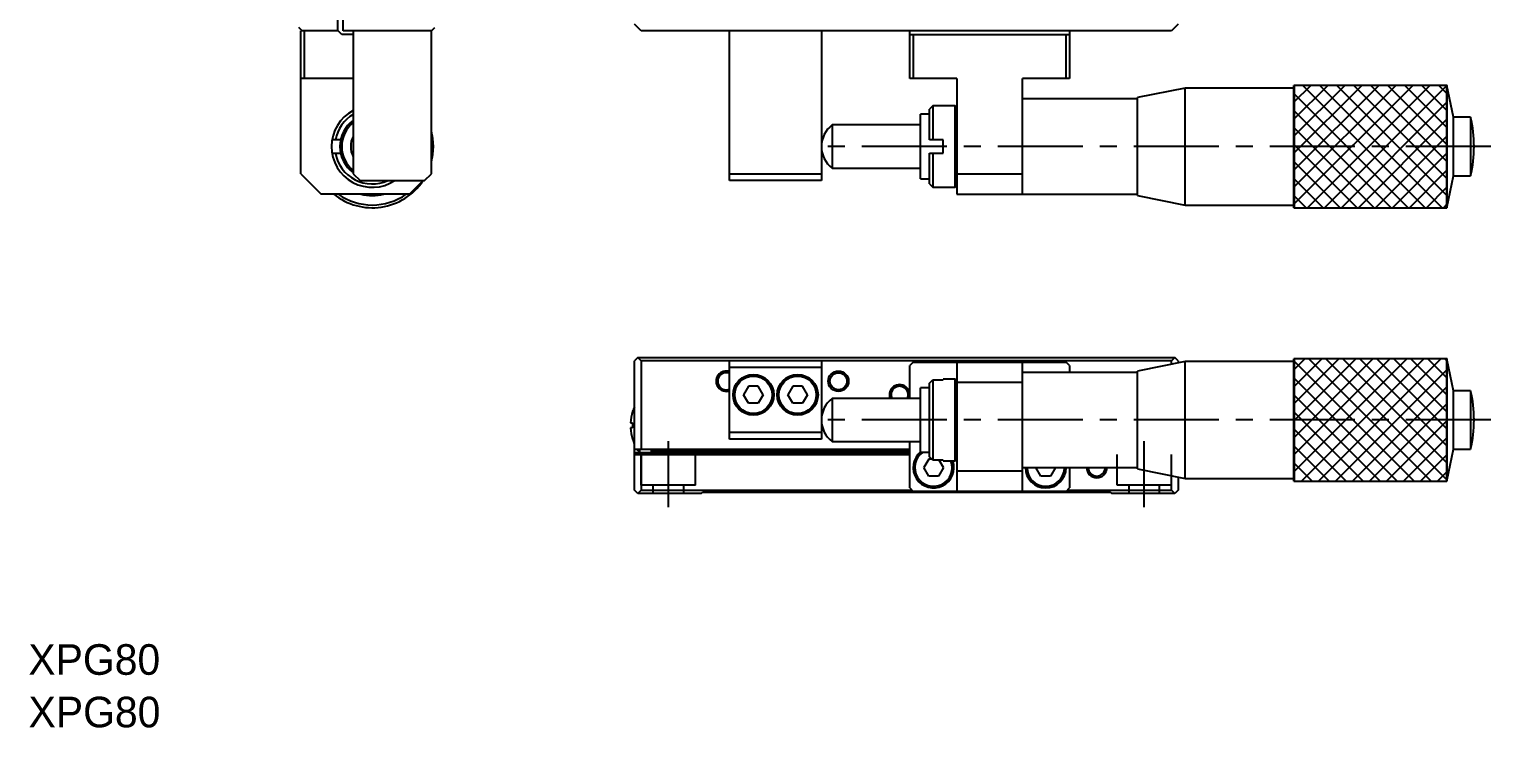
# Model space of a CAD drawing. Extents: x -7 to 400, y 24 to 258.
# Drawn here: x -6.7 to 208.3, y 24.2 to 127 of the extents above; entities that cross this region are included whole.
import ezdxf

# ---------------------------------------------------------------- set-up
doc = ezdxf.new("R2010")
doc.units = 0
doc.header["$LTSCALE"] = 10
doc.linetypes.add('CENTER', pattern=[2, 1.25, -0.25, 0.25, -0.25])
doc.linetypes.add('DASHED', pattern=[3.5, 2, -1.5])
doc.layers.get('0').update_dxf_attribs({"linetype": 'CONTINUOUS'})
doc.layers.add('CENTER', color=1, linetype='CENTER')
doc.styles.get("Standard").update_dxf_attribs({"font": 'FGP教科書体NT-M'})

msp = doc.modelspace()

# ---------------------------------------------------------------- linework, layer by layer
at = {"color": 7, "linetype": 'CONTINUOUS'}
for p, q in [((38.651614, 142.221406), (38.651614, 126.721406)), ((39.451614, 126.721406), (39.451614, 132.221406)), ((33.451614, 126.721406), (32.951614, 127.221406)), ((52.451614, 126.721406), (52.951614, 127.221406)), ((83.316012, 126.721406), (82.316012, 127.721406)), ((162.316012, 127.721406), (161.316012, 126.721406)), ((38.751614, 126.721406), (33.251614, 126.721406)), ((33.251614, 105.721406), (33.251614, 126.721406)), ((33.751614, 126.721406), (33.751614, 119.721406)), ((39.251614, 126.221406), (38.751614, 126.721406)), ((40.951614, 126.221406), (39.251614, 126.221406)), ((52.451614, 126.721406), (39.451614, 126.721406)), ((40.951614, 126.721406), (40.951614, 105.721406)), ((52.451614, 105.721406), (52.451614, 126.721406)), ((161.316012, 126.721406), (83.316012, 126.721406)), ((96.316012, 104.721406), (96.316012, 126.721406)), ((109.816012, 126.721406), (109.816012, 104.721406)), ((122.816012, 119.721406), (122.816012, 126.721406)), ((122.816012, 126.221406), (146.316012, 126.221406)), ((123.316012, 126.221406), (123.316012, 119.721406)), ((145.816012, 119.721406), (145.816012, 126.221406)), ((146.316012, 126.721406), (146.316012, 119.721406)), ((40.951614, 119.721406), (33.251614, 119.721406)), ((129.716012, 119.721406), (122.816012, 119.721406)), ((129.716012, 119.721406), (129.716012, 102.721406)), ((146.316012, 119.721406), (139.416012, 119.721406)), ((139.416012, 102.721406), (139.416012, 119.721406)), ((163.316012, 118.321406), (156.316012, 116.921406)), ((163.316012, 101.121406), (163.316012, 118.321406)), ((179.316012, 118.321406), (163.316012, 118.321406)), ((201.816012, 118.721406), (179.316012, 118.721406)), ((179.316012, 100.721406), (179.316012, 118.721406)), ((202.816012, 114.021406), (201.816012, 118.721406)), ((201.816012, 100.721406), (201.816012, 118.721406)), ((156.316012, 116.721406), (139.416012, 116.721406)), ((156.316012, 102.521406), (156.316012, 116.921406)), ((125.716012, 114.471406), (124.416012, 114.471406)), ((124.416012, 104.971406), (124.416012, 114.471406)), ((126.216012, 115.721406), (125.716012, 115.221406)), ((125.716012, 110.721406), (125.716012, 115.221406)), ((126.216012, 115.721406), (126.216012, 110.721406)), ((129.516012, 115.721406), (126.216012, 115.721406)), ((129.516012, 103.721406), (129.516012, 115.721406)), ((129.716012, 115.521406), (129.516012, 115.721406)), ((205.316012, 114.021406), (202.816012, 114.021406)), ((202.816012, 105.421406), (202.816012, 114.021406)), ((205.316012, 114.021406), (205.316012, 105.421406)), ((124.416012, 112.896406), (111.383192, 112.896406)), ((111.383192, 112.896406), (111.383192, 106.546406)), ((39.10807, 110.721407), (37.835534, 110.721407)), ((127.716012, 110.721406), (125.716012, 110.721406)), ((127.716012, 108.721406), (127.716012, 110.721406)), ((37.835534, 108.721407), (39.10807, 108.721407)), ((125.716012, 104.221406), (125.716012, 108.721406)), ((125.716012, 108.721406), (127.716012, 108.721406)), ((126.216012, 108.721406), (126.216012, 103.721406)), ((33.251614, 105.721406), (36.251614, 102.721406)), ((40.951614, 105.721406), (41.951614, 104.721406)), ((51.451614, 104.721406), (52.451614, 105.721406)), ((96.316012, 105.721406), (109.816012, 105.721406)), ((111.383192, 106.546406), (124.416012, 106.546406)), ((129.716012, 105.721406), (139.416012, 105.721406)), ((201.816012, 100.721406), (202.816012, 105.421406)), ((202.816012, 105.421406), (205.316012, 105.421406)), ((41.951614, 104.721406), (51.451614, 104.721406)), ((49.251614, 102.721406), (51.251614, 104.721406)), ((109.816012, 104.721406), (96.316012, 104.721406)), ((124.416012, 104.971406), (125.716012, 104.971406)), ((125.716012, 104.221406), (126.216012, 103.721406)), ((126.216012, 103.721406), (129.516012, 103.721406)), ((129.516012, 103.721406), (129.716012, 103.921406)), ((49.251614, 102.721406), (36.251614, 102.721406)), ((129.716012, 102.721406), (156.316012, 102.721406)), ((156.316012, 102.521406), (163.316012, 101.121406)), ((163.316012, 101.121406), (179.316012, 101.121406)), ((179.316012, 100.721406), (201.816012, 100.721406)), ((82.816012, 78.70762), (82.316012, 78.20762)), ((82.316012, 59.20762), (82.316012, 78.20762)), ((83.316012, 78.20762), (82.816012, 78.70762)), ((82.816012, 78.70762), (161.816012, 78.70762)), ((83.316012, 78.20762), (83.316012, 65.20762)), ((161.316012, 78.20762), (83.316012, 78.20762)), ((96.316012, 66.70762), (96.316012, 78.20762)), ((109.816012, 78.20762), (109.816012, 66.70762)), ((123.316012, 78.00762), (122.816012, 77.50762)), ((122.816012, 72.68262), (122.816012, 77.50762)), ((123.316012, 78.00762), (145.816012, 78.00762)), ((129.716012, 78.00762), (129.716012, 59.00762)), ((139.416012, 59.00762), (139.416012, 78.00762)), ((146.316012, 77.50762), (145.816012, 78.00762)), ((146.316012, 77.50762), (146.316012, 76.50762)), ((163.316012, 78.10762), (156.316012, 76.70762)), ((161.816012, 78.70762), (161.316012, 78.20762)), ((161.316012, 77.70762), (161.316012, 78.20762)), ((162.316012, 78.20762), (161.816012, 78.70762)), ((162.316012, 78.20762), (162.316012, 77.90762)), ((179.316012, 78.10762), (163.316012, 78.10762)), ((163.316012, 60.90762), (163.316012, 78.10762)), ((201.816012, 78.50762), (179.316012, 78.50762)), ((179.316012, 60.50762), (179.316012, 78.50762)), ((201.816012, 60.50762), (201.816012, 78.50762)), ((202.816012, 73.80762), (201.816012, 78.50762)), ((109.816012, 77.20762), (96.316012, 77.20762)), ((125.716012, 74.915947), (126.216012, 75.4237)), ((126.216012, 75.4237), (126.216012, 63.59154)), ((126.216012, 75.4237), (127.716012, 75.4237)), ((127.716012, 75.4237), (127.716012, 75.50762)), ((129.516012, 75.50762), (127.716012, 75.50762)), ((129.516012, 63.50762), (129.516012, 75.50762)), ((129.716012, 75.30762), (129.516012, 75.50762)), ((156.316012, 76.50762), (139.416012, 76.50762)), ((156.316012, 62.30762), (156.316012, 76.70762)), ((99.094325, 74.45762), (98.372637, 73.20762)), ((99.094325, 71.95762), (98.372637, 73.20762)), ((100.5377, 74.45762), (99.094325, 74.45762)), ((101.259388, 73.20762), (100.5377, 74.45762)), ((101.259388, 73.20762), (100.5377, 71.95762)), ((105.594325, 74.45762), (104.872637, 73.20762)), ((105.594325, 71.95762), (104.872637, 73.20762)), ((107.0377, 74.45762), (105.594325, 74.45762)), ((107.759388, 73.20762), (107.0377, 74.45762)), ((107.759388, 73.20762), (107.0377, 71.95762)), ((125.716012, 74.25762), (124.416012, 74.25762)), ((124.416012, 64.75762), (124.416012, 74.25762)), ((125.716012, 64.099293), (125.716012, 74.915947)), ((139.416012, 75.00762), (129.716012, 75.00762)), ((202.816012, 65.20762), (202.816012, 73.80762)), ((205.316012, 73.80762), (202.816012, 73.80762)), ((205.316012, 73.80762), (205.316012, 65.20762)), ((100.5377, 71.95762), (99.094325, 71.95762)), ((107.0377, 71.95762), (105.594325, 71.95762)), ((111.383192, 72.68262), (111.383192, 66.33262)), ((124.416012, 72.68262), (111.383192, 72.68262)), ((120.170368, 72.70762), (122.461656, 72.70762)), ((81.735982, 69.06762), (82.05343, 69.06762)), ((82.044381, 70.747464), (82.05343, 70.74305)), ((82.05343, 69.06762), (82.05343, 68.34762)), ((82.05343, 68.34762), (81.735982, 68.34762)), ((82.05343, 66.672189), (82.044381, 66.667776)), ((96.316012, 67.70762), (109.816012, 67.70762)), ((109.816012, 66.70762), (96.316012, 66.70762)), ((82.316012, 65.20762), (122.816012, 65.20762)), ((82.316012, 64.70762), (122.816012, 64.70762)), ((83.092537, 64.70762), (83.092537, 65.20762)), ((84.816012, 64.70762), (84.816012, 65.20762)), ((84.816012, 65.00762), (85.116012, 64.70762)), ((84.966012, 64.85762), (85.116012, 65.00762)), ((85.116012, 65.20762), (85.116012, 65.00762)), ((85.116012, 65.00762), (122.816012, 65.00762)), ((111.383192, 66.33262), (124.416012, 66.33262)), ((122.816012, 59.50762), (122.816012, 66.33262)), ((124.416012, 64.75762), (125.716012, 64.75762)), ((201.816012, 60.50762), (202.816012, 65.20762)), ((202.816012, 65.20762), (205.316012, 65.20762)), ((82.316012, 64.40762), (122.816012, 64.40762)), ((83.316012, 64.40762), (83.316012, 59.20762)), ((125.594325, 63.75762), (124.872637, 62.50762)), ((125.594325, 61.25762), (124.872637, 62.50762)), ((126.052469, 63.75762), (125.594325, 63.75762)), ((126.216012, 63.59154), (125.716012, 64.099293)), ((127.716012, 63.59154), (126.216012, 63.59154)), ((127.759388, 62.50762), (127.0377, 61.25762)), ((127.759388, 62.50762), (127.133586, 63.59154)), ((127.716012, 63.50762), (127.716012, 63.59154)), ((127.716012, 63.50762), (129.516012, 63.50762)), ((129.516012, 63.50762), (129.716012, 63.70762)), ((139.416012, 62.50762), (156.316012, 62.50762)), ((142.094325, 61.25762), (141.372637, 62.50762)), ((144.259388, 62.50762), (143.5377, 61.25762)), ((146.316012, 62.50762), (146.316012, 59.50762)), ((127.0377, 61.25762), (125.594325, 61.25762)), ((129.716012, 62.00762), (139.416012, 62.00762)), ((143.5377, 61.25762), (142.094325, 61.25762)), ((156.316012, 62.30762), (163.316012, 60.90762)), ((161.316012, 59.20762), (161.316012, 61.30762)), ((162.316012, 61.10762), (162.316012, 59.20762)), ((163.316012, 60.90762), (179.316012, 60.90762)), ((179.316012, 60.50762), (201.816012, 60.50762)), ((82.816012, 58.70762), (82.316012, 59.20762)), ((83.316012, 59.20762), (82.816012, 58.70762)), ((92.116012, 58.70762), (82.816012, 58.70762)), ((83.316012, 59.20762), (123.116012, 59.20762)), ((92.116012, 58.70762), (92.316012, 58.90762)), ((92.316012, 58.90762), (152.316012, 58.90762)), ((122.816012, 59.50762), (123.316012, 59.00762)), ((145.816012, 59.00762), (123.316012, 59.00762)), ((145.816012, 59.00762), (146.316012, 59.50762)), ((146.016012, 59.20762), (161.316012, 59.20762)), ((152.316012, 58.90762), (152.516012, 58.70762)), ((161.816012, 58.70762), (152.516012, 58.70762)), ((161.816012, 58.70762), (161.316012, 59.20762)), ((162.316012, 59.20762), (161.816012, 58.70762))]:
    msp.add_line(p, q, dxfattribs=at)
at = {"color": 3, "linetype": 'CONTINUOUS'}
for p, q in [((179.366012, 116.270603), (181.816816, 118.721406)), ((179.366012, 113.770603), (184.316816, 118.721406)), ((179.366012, 111.270603), (186.816816, 118.721406)), ((179.366012, 108.770603), (189.316816, 118.721406)), ((179.366012, 106.270603), (191.816816, 118.721406)), ((179.366012, 103.770603), (194.316816, 118.721406)), ((179.366012, 101.270603), (196.816816, 118.721406)), ((180.63119, 118.721406), (198.63119, 100.721406)), ((181.316816, 100.721406), (199.316816, 118.721406)), ((183.13119, 118.721406), (201.13119, 100.721406)), ((183.816816, 100.721406), (201.816816, 118.721406)), ((185.63119, 118.721406), (201.866012, 102.486584)), ((188.13119, 118.721406), (201.866012, 104.986584)), ((190.63119, 118.721406), (201.866012, 107.486584)), ((193.13119, 118.721406), (201.866012, 109.986584)), ((195.63119, 118.721406), (201.866012, 112.486584)), ((198.13119, 118.721406), (201.866012, 114.986584)), ((200.63119, 118.721406), (201.866012, 117.486584)), ((179.366012, 117.486584), (196.13119, 100.721406)), ((186.316816, 100.721406), (201.866012, 116.270603)), ((179.366012, 114.986584), (193.63119, 100.721406)), ((179.366012, 112.486584), (191.13119, 100.721406)), ((188.816816, 100.721406), (201.866012, 113.770603)), ((179.366012, 109.986584), (188.63119, 100.721406)), ((191.316816, 100.721406), (201.866012, 111.270603)), ((193.816816, 100.721406), (201.866012, 108.770603)), ((179.366012, 107.486584), (186.13119, 100.721406)), ((196.316816, 100.721406), (201.866012, 106.270603)), ((179.366012, 104.986584), (183.63119, 100.721406)), ((198.816816, 100.721406), (201.866012, 103.770603)), ((179.366012, 102.486584), (181.13119, 100.721406)), ((201.316816, 100.721406), (201.866012, 101.270603)), ((179.366012, 76.93439), (180.939243, 78.50762)), ((179.366012, 74.43439), (183.439243, 78.50762)), ((179.366012, 71.93439), (185.939243, 78.50762)), ((179.366012, 69.43439), (188.439243, 78.50762)), ((179.366012, 66.93439), (190.939243, 78.50762)), ((179.366012, 64.43439), (193.439243, 78.50762)), ((179.366012, 61.93439), (195.939243, 78.50762)), ((179.366012, 78.150371), (197.008763, 60.50762)), ((180.439243, 60.50762), (198.439243, 78.50762)), ((181.508763, 78.50762), (199.508763, 60.50762)), ((182.939243, 60.50762), (200.939243, 78.50762)), ((184.008763, 78.50762), (201.866012, 60.650371)), ((186.508763, 78.50762), (201.866012, 63.150371)), ((189.008763, 78.50762), (201.866012, 65.650371)), ((191.508763, 78.50762), (201.866012, 68.150371)), ((194.008763, 78.50762), (201.866012, 70.650371)), ((196.508763, 78.50762), (201.866012, 73.150371)), ((199.008763, 78.50762), (201.866012, 75.650371)), ((201.508763, 78.50762), (201.866012, 78.150371)), ((179.366012, 75.650371), (194.508763, 60.50762)), ((185.439243, 60.50762), (201.866012, 76.93439)), ((179.366012, 73.150371), (192.008763, 60.50762)), ((187.939243, 60.50762), (201.866012, 74.43439)), ((190.439243, 60.50762), (201.866012, 71.93439)), ((179.366012, 70.650371), (189.508763, 60.50762)), ((192.939243, 60.50762), (201.866012, 69.43439)), ((179.366012, 68.150371), (187.008763, 60.50762)), ((195.439243, 60.50762), (201.866012, 66.93439)), ((179.366012, 65.650371), (184.508763, 60.50762)), ((179.366012, 63.150371), (182.008763, 60.50762)), ((197.939243, 60.50762), (201.866012, 64.43439)), ((179.366012, 60.650371), (179.508763, 60.50762)), ((200.439243, 60.50762), (201.866012, 61.93439))]:
    msp.add_line(p, q, dxfattribs=at)
at = {"color": 3, "linetype": 'DASHED'}
for p, q in [((201.866012, 118.721406), (179.366012, 118.721406)), ((179.366012, 118.721406), (179.366012, 100.721406)), ((201.866012, 100.721406), (201.866012, 118.721406)), ((179.366012, 100.721406), (201.866012, 100.721406)), ((201.866012, 78.50762), (179.366012, 78.50762)), ((179.366012, 78.50762), (179.366012, 60.50762)), ((201.866012, 60.50762), (201.866012, 78.50762)), ((83.316012, 59.90762), (83.316012, 64.40762)), ((91.316012, 59.90762), (91.316012, 64.40762)), ((153.316012, 59.90762), (153.316012, 64.40762)), ((161.316012, 59.90762), (161.316012, 64.40762)), ((179.366012, 60.50762), (201.866012, 60.50762)), ((91.316012, 59.90762), (83.316012, 59.90762)), ((85.066012, 58.70762), (85.066012, 59.90762)), ((89.566012, 58.70762), (89.566012, 59.90762)), ((161.316012, 59.90762), (153.316012, 59.90762)), ((155.066012, 58.70762), (155.066012, 59.90762)), ((159.566012, 58.70762), (159.566012, 59.90762))]:
    msp.add_line(p, q, dxfattribs=at)
at = {"color": 7, "linetype": 'CONTINUOUS'}
for centre, radius in [((99.816012, 73.20762), 3), ((99.816012, 73.20762), 2.75), ((106.316012, 73.20762), 3), ((106.316012, 73.20762), 2.75), ((112.316012, 75.20762), 1.25)]:
    msp.add_circle(centre, radius, dxfattribs=at)
at = {"color": 3, "linetype": 'CONTINUOUS'}
msp.add_circle((112.316012, 75.20762), 1.5, dxfattribs=at)
at = {"color": 7, "linetype": 'CONTINUOUS'}
for centre, radius, start, end in [((43.751614, 109.721406), 6, 117.818139, 303.55731), ((43.751614, 109.721406), 5.5, 120.603295, 169.524315), ((187.076012, 109.721406), 18.74, 346.734971, 13.265029), ((43.751614, 109.721406), 4.75, 126.119668, 233.880332), ((43.751614, 109.721406), 9, 345.164888, 14.835112), ((113.816169, 109.721406), 4, 127.462651, 232.537349), ((43.751614, 109.721406), 3.175, 151.871172, 208.128828), ((43.751614, 109.721406), 5.5, 190.475679, 294.619977), ((43.751614, 109.721406), 9, 231.057559, 325.859311), ((43.751614, 109.721406), 8.6, 234.484016, 305.515984), ((43.751614, 109.721406), 7.2, 256.463797, 283.536203), ((95.816012, 75.20762), 1.25, 66.421822, 293.578178), ((121.316012, 73.20762), 1.25, 335.165413, 204.834587), ((187.076012, 69.50762), 18.74, 346.734971, 13.265029), ((88.216012, 68.70762), 6.5, 155.188368, 161.710277), ((113.816169, 69.50762), 4, 127.462651, 232.537349), ((88.216012, 68.70762), 6.490023, 161.722202, 176.820185), ((88.216012, 68.70762), 6.490023, 183.179815, 198.277798), ((88.216012, 68.70762), 6.5, 198.289723, 204.811632), ((88.216012, 68.70762), 6.5, 212.57897, 217.979872), ((126.316012, 62.50762), 3, 129.944505, 19.471221), ((126.316012, 62.50762), 2.75, 125.096801, 21.323686), ((142.816012, 62.50762), 3, 180, 0), ((142.816012, 62.50762), 2.75, 180, 0), ((150.316012, 62.50762), 1.25, 180, 0)]:
    msp.add_arc(centre, radius, start, end, dxfattribs=at)
at = {"color": 3, "linetype": 'CONTINUOUS'}
for centre, radius, start, end in [((43.751614, 109.721406), 4.5, 128.478595, 231.521405), ((150.316012, 62.50762), 1.5, 180, 0)]:
    msp.add_arc(centre, radius, start, end, dxfattribs=at)
at = {"color": 9, "linetype": 'CONTINUOUS'}
for centre, start, end in [((95.816012, 75.20762), 70.528779, 289.471221), ((121.316012, 73.20762), 339.54772, 199.471221)]:
    msp.add_arc(centre, 1.5, start, end, dxfattribs=at)
at = {"layer": 'CENTER', "color": 1, "linetype": 'CENTER'}
for p, q in [((208.275997, 109.721406), (109.816012, 109.721406)), ((208.275997, 69.50762), (109.816012, 69.50762)), ((87.316012, 56.70762), (87.316012, 66.40762)), ((157.316012, 56.70762), (157.316012, 66.40762))]:
    msp.add_line(p, q, dxfattribs=at)

# ---------------------------------------------------------------- texts
at = {"color": 7}
for p in [(-6.84213, 32.031874), (-6.810067, 24.306497)]:
    msp.add_text('XPG80', height=4.5, dxfattribs=at).set_placement(p)

doc.saveas('drawing.dxf')
